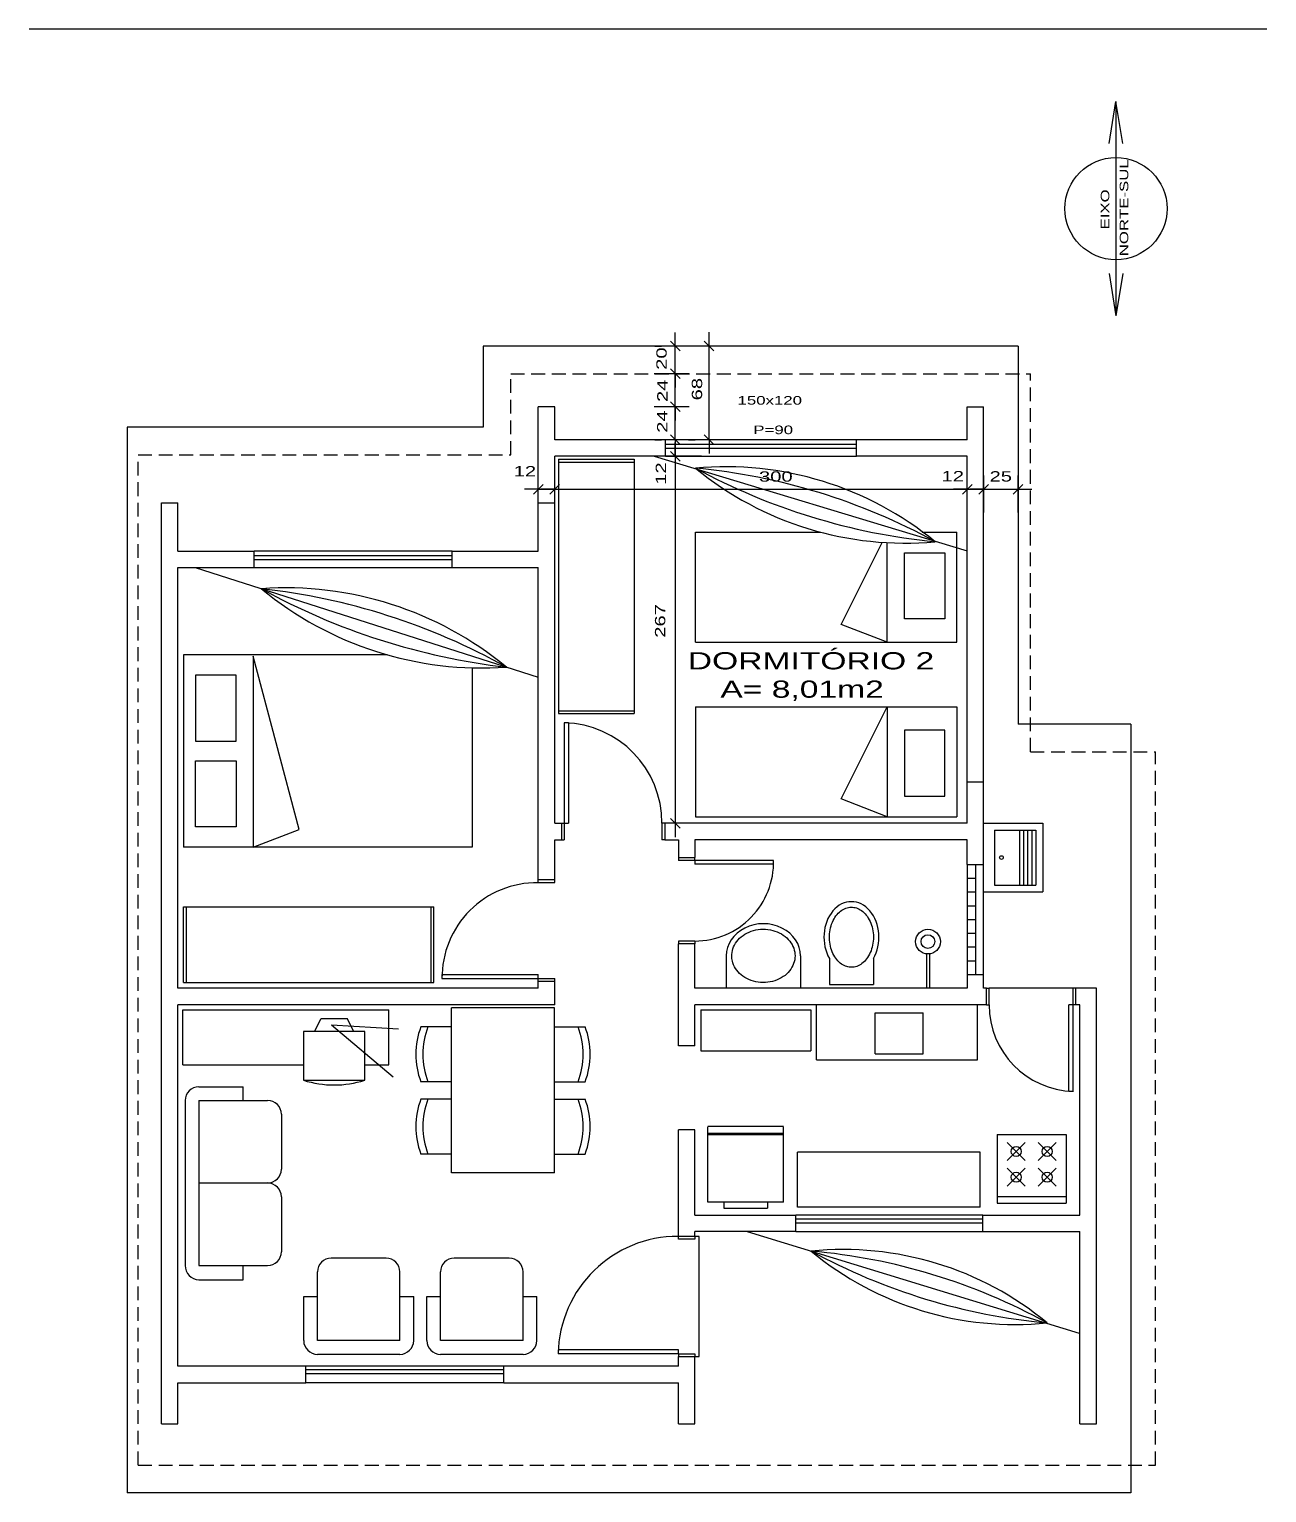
# Model space of a CAD drawing. Header units: millimetres. Extents: x 379 to 8329, y 269 to 4802.
# Drawn here: x 4837 to 5737, y 3738 to 4802 of the extents above; entities that cross this region are included whole.
import ezdxf

# ---------------------------------------------------------------- set-up
doc = ezdxf.new("R2010")
doc.units = ezdxf.units.MM
doc.header["$LTSCALE"] = 20
doc.header["$MEASUREMENT"] = 0
doc.linetypes.add('DASHED', pattern=[0.75, 0.5, -0.25])
doc.layers.add('1', color=7, linetype='Continuous')
doc.layers.add('Cotas', color=7, linetype='Continuous')
doc.styles.add('REGUA100', font='arial.ttf', dxfattribs={"width": 1.4})
doc.dimstyles.new('ISO-25', dxfattribs={"dimscale": 5, "dimtxt": 1.5, "dimasz": 0.01, "dimexe": 2, "dimexo": 3, "dimgap": 0.98, "dimtad": 1, "dimrnd": 0.5, "dimtxsty": 'REGUA100', "dimblk1": 'COTATR', "dimblk2": 'COTATR', "dimsah": 1, "dimcen": 4, "dimdle": 4, "dimclrd": 1, "dimclre": 1, "dimclrt": 2, "dimaunit": 1, "dimadec": 0, "dimazin": 0, "dimtfac": 1, "dimtofl": 0, "dimtmove": 2, "dimatfit": 3, "dimldrblk": 'COTATR', "dimfxl": 1, "dimarcsym": 0})

# ---------------------------------------------------------------- blocks, each defined once
blk = doc.blocks.new('COTATR')
at = {"color": 6}
blk.add_line((-71, -71), (71, 71), dxfattribs=at)
at = {"color": 0, "linetype": 'ByBlock'}
blk.add_line((0, 0), (200, 0), dxfattribs=at)
blk = doc.blocks.new('*D82')
at = {"layer": '1', "color": 1, "lineweight": -2, "transparency": 16777216}
for p, q in [((5291.2, 4552), (5316.7, 4552)), ((5306.7, 4528.1), (5306.7, 4552)), ((5291.2, 4528), (5316.7, 4528))]:
    blk.add_line(p, q, dxfattribs=at)
at = {"layer": 'DEFPOINTS', "color": 0, "transparency": 16777216}
for p in [(5276.2, 4552), (5306.7, 4552), (5276.2, 4528)]:
    blk.add_point(p, dxfattribs=at)
at = {"layer": '1', "color": 1, "lineweight": -2, "transparency": 16777216, "xscale": 0.05, "yscale": 0.05, "zscale": 0.05}
for p, rotation in [((5306.7, 4552), 90), ((5306.7, 4528), 270)]:
    blk.add_blockref('COTATR', p, dxfattribs=dict(at, rotation=rotation))
at = {"layer": '1', "color": 2, "transparency": 16777216, "insert": (5297.3, 4539.5), "char_height": 7.5, "attachment_point": 5, "rotation": 90, "style": 'REGUA100'}
blk.add_mtext('24', dxfattribs=at)
blk = doc.blocks.new('*D81')
at = {"layer": '1', "color": 1, "lineweight": -2, "transparency": 16777216}
for p, q in [((5316.2, 4572.1), (5321.2, 4572.1)), ((5331.2, 4504), (5331.2, 4572)), ((5316.2, 4503.9), (5321.2, 4503.9))]:
    blk.add_line(p, q, dxfattribs=at)
at = {"layer": 'DEFPOINTS', "color": 0, "transparency": 16777216}
for p in [(5331.2, 4572.1), (5331.2, 4572.1), (5331.2, 4503.9)]:
    blk.add_point(p, dxfattribs=at)
at = {"layer": '1', "color": 1, "lineweight": -2, "transparency": 16777216, "xscale": 0.05, "yscale": 0.05, "zscale": 0.05}
for p, rotation in [((5331.2, 4572.1), 90), ((5331.2, 4503.9), 270)]:
    blk.add_blockref('COTATR', p, dxfattribs=dict(at, rotation=rotation))
at = {"layer": '1', "color": 2, "transparency": 16777216, "insert": (5322.5, 4540.7), "char_height": 7.5, "attachment_point": 5, "rotation": 90, "style": 'REGUA100'}
blk.add_mtext('68', dxfattribs=at)
blk = doc.blocks.new('*D80')
at = {"layer": '1', "color": 1, "lineweight": -2, "transparency": 16777216}
for p, q in [((5291.7, 4528), (5296.7, 4528)), ((5306.7, 4503.9), (5306.7, 4528)), ((5291.7, 4503.9), (5296.7, 4503.9))]:
    blk.add_line(p, q, dxfattribs=at)
at = {"layer": 'DEFPOINTS', "color": 0, "transparency": 16777216}
for p in [(5306.7, 4528), (5306.7, 4528), (5306.7, 4503.9)]:
    blk.add_point(p, dxfattribs=at)
at = {"layer": '1', "color": 1, "lineweight": -2, "transparency": 16777216, "xscale": 0.05, "yscale": 0.05, "zscale": 0.05}
for p, rotation in [((5306.7, 4528), 90), ((5306.7, 4503.9), 270)]:
    blk.add_blockref('COTATR', p, dxfattribs=dict(at, rotation=rotation))
at = {"layer": '1', "color": 2, "transparency": 16777216, "insert": (5297.2, 4517.1), "char_height": 7.5, "attachment_point": 5, "rotation": 90, "style": 'REGUA100'}
blk.add_mtext('24', dxfattribs=at)
blk = doc.blocks.new('*D79')
at = {"layer": 'Cotas', "color": 1, "lineweight": -2, "transparency": 16777216}
for p, q in [((5325.8, 4503.9), (5296.7, 4503.9)), ((5306.7, 4503.9), (5306.7, 4492)), ((5325.8, 4491.9), (5296.7, 4491.9))]:
    blk.add_line(p, q, dxfattribs=at)
at = {"layer": 'DEFPOINTS', "color": 0, "transparency": 16777216}
for p in [(5340.8, 4503.9), (5306.7, 4491.9), (5340.8, 4491.9)]:
    blk.add_point(p, dxfattribs=at)
at = {"layer": 'Cotas', "color": 1, "lineweight": -2, "transparency": 16777216, "xscale": 0.05, "yscale": 0.05, "zscale": 0.05}
for p, rotation in [((5306.7, 4503.9), 90), ((5306.7, 4491.9), 270)]:
    blk.add_blockref('COTATR', p, dxfattribs=dict(at, rotation=rotation))
at = {"layer": 'Cotas', "color": 2, "transparency": 16777216, "insert": (5296.2, 4479.3), "char_height": 7.5, "attachment_point": 5, "rotation": 90, "style": 'REGUA100'}
blk.add_mtext('12', dxfattribs=at)
blk = doc.blocks.new('*D83')
at = {"layer": '1', "color": 1, "lineweight": -2, "transparency": 16777216}
for p, q in [((5291.7, 4572), (5296.7, 4572)), ((5306.7, 4552), (5306.7, 4572)), ((5291.7, 4551.9), (5296.7, 4551.9))]:
    blk.add_line(p, q, dxfattribs=at)
at = {"layer": 'DEFPOINTS', "color": 0, "transparency": 16777216}
for p in [(5306.7, 4572), (5306.7, 4572), (5306.7, 4551.9)]:
    blk.add_point(p, dxfattribs=at)
at = {"layer": '1', "color": 1, "lineweight": -2, "transparency": 16777216, "xscale": 0.05, "yscale": 0.05, "zscale": 0.05}
for p, rotation in [((5306.7, 4572), 90), ((5306.7, 4551.9), 270)]:
    blk.add_blockref('COTATR', p, dxfattribs=dict(at, rotation=rotation))
at = {"layer": '1', "color": 2, "transparency": 16777216, "insert": (5296.7, 4562.9), "char_height": 7.5, "attachment_point": 5, "rotation": 90, "style": 'REGUA100'}
blk.add_mtext('20', dxfattribs=at)
blk = doc.blocks.new('*D84')
at = {"layer": 'Cotas', "color": 1, "lineweight": -2, "transparency": 16777216}
for p, q in [((5325.8, 4491.9), (5296.7, 4491.9)), ((5306.7, 4491.9), (5306.7, 4225)), ((5325.8, 4224.9), (5296.7, 4224.9))]:
    blk.add_line(p, q, dxfattribs=at)
at = {"layer": 'DEFPOINTS', "color": 0, "transparency": 16777216}
for p in [(5340.8, 4491.9), (5306.7, 4224.9), (5340.8, 4224.9)]:
    blk.add_point(p, dxfattribs=at)
at = {"layer": 'Cotas', "color": 1, "lineweight": -2, "transparency": 16777216, "xscale": 0.05, "yscale": 0.05, "zscale": 0.05}
for p, rotation in [((5306.7, 4491.9), 90), ((5306.7, 4224.9), 270)]:
    blk.add_blockref('COTATR', p, dxfattribs=dict(at, rotation=rotation))
at = {"layer": 'Cotas', "color": 2, "transparency": 16777216, "insert": (5295.7, 4372.1), "char_height": 7.5, "attachment_point": 5, "rotation": 90, "style": 'REGUA100'}
blk.add_mtext('267', dxfattribs=at)
blk = doc.blocks.new('*D85')
at = {"layer": 'Cotas', "color": 1, "lineweight": -2, "transparency": 16777216}
for p, q in [((5207, 4457.1), (5207, 4477.9)), ((5219, 4457.1), (5219, 4477.9)), ((5207, 4467.9), (5218.9, 4467.9))]:
    blk.add_line(p, q, dxfattribs=at)
at = {"layer": 'DEFPOINTS', "color": 0, "transparency": 16777216}
for p in [(5219, 4467.9), (5207, 4442.1), (5219, 4442.1)]:
    blk.add_point(p, dxfattribs=at)
at = {"layer": 'Cotas', "color": 1, "lineweight": -2, "transparency": 16777216, "xscale": 0.05, "yscale": 0.05, "zscale": 0.05, "rotation": 180}
blk.add_blockref('COTATR', (5207, 4467.9), dxfattribs=at)
at = {"layer": 'Cotas', "color": 1, "lineweight": -2, "transparency": 16777216, "xscale": 0.05, "yscale": 0.05, "zscale": 0.05}
blk.add_blockref('COTATR', (5219, 4467.9), dxfattribs=at)
at = {"layer": 'Cotas', "color": 2, "transparency": 16777216, "insert": (5197.3, 4481), "char_height": 7.5, "attachment_point": 5, "style": 'REGUA100'}
blk.add_mtext('12', dxfattribs=at)
blk = doc.blocks.new('*D86')
at = {"layer": 'Cotas', "color": 1, "lineweight": -2, "transparency": 16777216}
for p, q in [((5519, 4451), (5519, 4477.9)), ((5531, 4451), (5531, 4477.9)), ((5519, 4467.9), (5530.9, 4467.9))]:
    blk.add_line(p, q, dxfattribs=at)
at = {"layer": 'DEFPOINTS', "color": 0, "transparency": 16777216}
for p in [(5531, 4467.9), (5519, 4436), (5531, 4436)]:
    blk.add_point(p, dxfattribs=at)
at = {"layer": 'Cotas', "color": 1, "lineweight": -2, "transparency": 16777216, "xscale": 0.05, "yscale": 0.05, "zscale": 0.05, "rotation": 180}
blk.add_blockref('COTATR', (5519, 4467.9), dxfattribs=at)
at = {"layer": 'Cotas', "color": 1, "lineweight": -2, "transparency": 16777216, "xscale": 0.05, "yscale": 0.05, "zscale": 0.05}
blk.add_blockref('COTATR', (5531, 4467.9), dxfattribs=at)
at = {"layer": 'Cotas', "color": 2, "transparency": 16777216, "insert": (5508.5, 4477.4), "char_height": 7.5, "attachment_point": 5, "style": 'REGUA100'}
blk.add_mtext('12', dxfattribs=at)
blk = doc.blocks.new('*D87')
at = {"layer": 'Cotas', "color": 1, "lineweight": -2, "transparency": 16777216}
for p, q in [((5531, 4451), (5531, 4477.9)), ((5556, 4451), (5556, 4477.9)), ((5531, 4467.9), (5555.9, 4467.9))]:
    blk.add_line(p, q, dxfattribs=at)
at = {"layer": 'DEFPOINTS', "color": 0, "transparency": 16777216}
for p in [(5556, 4467.9), (5531, 4436), (5556, 4436)]:
    blk.add_point(p, dxfattribs=at)
at = {"layer": 'Cotas', "color": 1, "lineweight": -2, "transparency": 16777216, "xscale": 0.05, "yscale": 0.05, "zscale": 0.05, "rotation": 180}
blk.add_blockref('COTATR', (5531, 4467.9), dxfattribs=at)
at = {"layer": 'Cotas', "color": 1, "lineweight": -2, "transparency": 16777216, "xscale": 0.05, "yscale": 0.05, "zscale": 0.05}
blk.add_blockref('COTATR', (5556, 4467.9), dxfattribs=at)
at = {"layer": 'Cotas', "color": 2, "transparency": 16777216, "insert": (5543.4, 4477.2), "char_height": 7.5, "attachment_point": 5, "style": 'REGUA100'}
blk.add_mtext('25', dxfattribs=at)
blk = doc.blocks.new('*D117')
at = {"layer": 'Cotas', "color": 1, "lineweight": -2, "transparency": 16777216}
for p, q in [((5219, 4451), (5219, 4477.9)), ((5519, 4451), (5519, 4477.9)), ((5219, 4467.9), (5518.9, 4467.9))]:
    blk.add_line(p, q, dxfattribs=at)
at = {"layer": 'DEFPOINTS', "color": 0, "transparency": 16777216}
for p in [(5519, 4467.9), (5219, 4436), (5519, 4436)]:
    blk.add_point(p, dxfattribs=at)
at = {"layer": 'Cotas', "color": 1, "lineweight": -2, "transparency": 16777216, "xscale": 0.05, "yscale": 0.05, "zscale": 0.05, "rotation": 180}
blk.add_blockref('COTATR', (5219, 4467.9), dxfattribs=at)
at = {"layer": 'Cotas', "color": 1, "lineweight": -2, "transparency": 16777216, "xscale": 0.05, "yscale": 0.05, "zscale": 0.05}
blk.add_blockref('COTATR', (5519, 4467.9), dxfattribs=at)
at = {"layer": 'Cotas', "color": 2, "transparency": 16777216, "insert": (5379.8, 4477.1), "char_height": 7.5, "attachment_point": 5, "style": 'REGUA100'}
blk.add_mtext('300', dxfattribs=at)

msp = doc.modelspace()

# ---------------------------------------------------------------- linework, layer by layer
at = {"layer": '1', "color": 1}
for p, q in [((5736.833, 4802.477), (4836.833, 4802.477)), ((5218.958, 4527.944), (5206.958, 4527.944)), ((5206.958, 4457.944), (5206.958, 4527.944)), ((5218.958, 4503.944), (5218.958, 4527.944)), ((5518.958, 4527.944), (5530.958, 4527.944)), ((5518.958, 4503.944), (5518.958, 4527.944)), ((5530.958, 4254.944), (5530.958, 4527.944)), ((5299.458, 4503.944), (5218.958, 4503.944)), ((5299.458, 4491.944), (5299.458, 4503.944)), ((5438.458, 4503.944), (5299.458, 4503.944)), ((5518.958, 4503.944), (5438.458, 4503.944)), ((5438.458, 4491.944), (5438.458, 4503.944)), ((5299.458, 4500.694), (5438.458, 4500.694)), ((5299.458, 4497.694), (5438.458, 4497.694)), ((5299.458, 4491.944), (5218.958, 4491.944)), ((5218.958, 4457.944), (5218.958, 4491.944)), ((5299.458, 4491.944), (5438.458, 4491.944)), ((5518.958, 4491.944), (5438.458, 4491.944)), ((5518.958, 4254.944), (5518.958, 4491.944))]:
    msp.add_line(p, q, dxfattribs=at)
at = {"layer": '1', "color": 2}
for p, q in [((5622.172, 4719.301), (5627.167, 4749.893)), ((5627.167, 4749.893), (5627.167, 4594.149)), ((5632.161, 4719.301), (5627.167, 4749.893)), ((5622.172, 4624.741), (5627.167, 4594.149)), ((5632.161, 4624.741), (5627.167, 4594.149))]:
    msp.add_line(p, q, dxfattribs=at)
at = {"layer": '1'}
for p, q in [((5555.958, 4571.944), (5166.958, 4571.944)), ((5166.958, 4571.944), (5166.958, 4512.944)), ((5555.958, 4571.944), (5555.958, 4296.944)), ((5166.958, 4512.944), (4907.958, 4512.944)), ((4907.958, 4512.944), (4907.958, 3737.944)), ((5144.458, 4422.944), (5000.458, 4422.944)), ((5000.458, 4419.694), (5144.458, 4419.694)), ((5000.458, 4416.694), (5144.458, 4416.694)), ((5000.458, 4410.944), (5144.458, 4410.944)), ((5225.958, 4297.944), (5225.958, 4224.944)), ((5228.958, 4297.881), (5225.958, 4297.944)), ((5228.958, 4297.881), (5228.958, 4224.944)), ((5637.958, 4296.944), (5555.958, 4296.944)), ((5637.958, 4296.944), (5637.958, 3737.944)), ((5223.958, 4224.944), (5225.958, 4224.944)), ((5225.958, 4224.944), (5228.958, 4224.944)), ((5530.958, 4224.944), (5573.958, 4224.944)), ((5538.958, 4219.944), (5568.958, 4219.944)), ((5538.958, 4219.944), (5538.958, 4179.944)), ((5556.958, 4219.944), (5556.958, 4179.944)), ((5559.958, 4219.944), (5559.958, 4179.944)), ((5562.958, 4219.944), (5562.958, 4179.944)), ((5565.958, 4219.944), (5565.958, 4179.944)), ((5568.958, 4219.944), (5568.958, 4179.944)), ((5573.958, 4224.944), (5573.958, 4174.944)), ((5320.958, 4197.944), (5320.958, 4199.944)), ((5320.958, 4198.17), (5320.958, 4195.17)), ((5378.184, 4197.944), (5320.958, 4197.944)), ((5378.119, 4195.17), (5320.958, 4195.17)), ((5378.119, 4195.17), (5378.184, 4197.944)), ((5524.958, 4194.944), (5524.958, 4114.944)), ((5530.958, 4114.944), (5530.958, 4194.944)), ((5518.958, 4184.944), (5524.958, 4184.944)), ((5206.958, 4181.944), (5218.958, 4181.944)), ((5518.958, 4174.944), (5524.958, 4174.944)), ((5530.958, 4174.944), (5573.958, 4174.944)), ((5538.958, 4179.944), (5568.958, 4179.944)), ((5518.958, 4164.944), (5524.958, 4164.944)), ((5518.958, 4154.944), (5524.958, 4154.944)), ((5518.958, 4144.944), (5524.958, 4144.944)), ((5518.958, 4134.944), (5524.958, 4134.944)), ((5343.761, 4128.444), (5343.761, 4104.944)), ((5397.761, 4128.444), (5397.761, 4104.944)), ((5418.776, 4126.495), (5418.776, 4107.634)), ((5450.776, 4126.495), (5450.776, 4107.634)), ((5489.47, 4129.88), (5489.47, 4104.944)), ((5491.47, 4129.88), (5491.47, 4104.944)), ((5518.958, 4124.944), (5524.958, 4124.944)), ((5136.958, 4114.944), (5206.958, 4114.944)), ((5136.958, 4111.944), (5206.958, 4111.944)), ((5137.002, 4114.944), (5137.002, 4111.944)), ((5206.958, 4111.944), (5206.958, 4114.944)), ((5206.958, 4109.944), (5206.958, 4111.944)), ((5218.958, 4109.944), (5218.958, 4111.944)), ((5418.776, 4107.634), (5450.776, 4107.634)), ((5595.958, 4104.944), (5534.958, 4104.944)), ((5409.458, 4052.944), (5409.458, 4092.944)), ((5526.458, 4052.944), (5526.458, 4092.944)), ((5595.958, 4092.944), (5592.958, 4092.944)), ((5592.958, 4030.102), (5592.958, 4092.944)), ((5597.958, 4092.944), (5595.958, 4092.944)), ((5595.958, 4029.947), (5595.958, 4092.944)), ((5451.958, 4057.096), (5451.958, 4087.096)), ((5451.958, 4087.096), (5486.958, 4087.096)), ((5486.958, 4057.096), (5486.958, 4087.096)), ((5451.958, 4057.096), (5486.958, 4057.096)), ((5409.458, 4052.944), (5526.458, 4052.944)), ((5592.958, 4030.102), (5596.196, 4029.941)), ((5530.458, 3939.944), (5394.458, 3939.944)), ((5530.458, 3936.944), (5394.458, 3936.944)), ((5530.458, 3933.944), (5394.458, 3933.944)), ((5394.458, 3927.944), (5530.458, 3927.944)), ((5308.958, 3838.944), (5221.458, 3838.944)), ((5308.958, 3841.944), (5221.511, 3841.944)), ((5221.569, 3841.944), (5221.569, 3838.944)), ((5308.958, 3838.944), (5308.958, 3841.944)), ((5308.958, 3838.944), (5320.958, 3838.944)), ((5308.958, 3838.944), (5308.958, 3836.944)), ((5320.958, 3838.944), (5320.958, 3836.944)), ((5181.958, 3817.944), (5037.958, 3817.944))]:
    msp.add_line(p, q, dxfattribs=at)
at = {"layer": '1', "color": 4, "linetype": 'DASHED'}
for p, q in [((5186.958, 4551.944), (5564.958, 4551.944)), ((5186.958, 4492.944), (5186.958, 4551.944)), ((5564.958, 4276.944), (5564.958, 4551.944)), ((4915.958, 4492.944), (5186.958, 4492.944)), ((4915.958, 3757.944), (4915.958, 4492.944)), ((5564.958, 4276.944), (5655.958, 4276.944)), ((5655.958, 3757.944), (5655.958, 4276.944)), ((4915.958, 3757.944), (5655.958, 3757.944))]:
    msp.add_line(p, q, dxfattribs=at)
at = {"layer": '1', "color": 4}
for p, q in [((4932.958, 4457.944), (4944.958, 4457.944)), ((4932.958, 3787.944), (4932.958, 4457.944)), ((4944.958, 4422.944), (4944.958, 4457.944)), ((5206.958, 4422.944), (5206.958, 4457.944)), ((5206.958, 4457.944), (5218.958, 4457.944)), ((5218.958, 4224.944), (5218.958, 4457.944)), ((4944.958, 4422.944), (5000.458, 4422.944)), ((5000.458, 4410.944), (5000.458, 4422.944)), ((5144.458, 4422.944), (5206.958, 4422.944)), ((5144.458, 4410.944), (5144.458, 4422.944)), ((4944.958, 4410.944), (5000.458, 4410.944)), ((4944.958, 4104.944), (4944.958, 4410.944)), ((5144.458, 4410.944), (5206.958, 4410.944)), ((5206.958, 4183.944), (5206.958, 4410.944)), ((5518.958, 4224.944), (5518.958, 4254.944)), ((5518.958, 4254.944), (5530.958, 4254.944)), ((5530.958, 4212.944), (5530.958, 4254.944)), ((5218.958, 4224.944), (5223.958, 4224.944)), ((5518.958, 4224.944), (5298.958, 4224.944)), ((5530.958, 4194.944), (5530.958, 4224.944)), ((5218.958, 4212.944), (5223.958, 4212.944)), ((5218.958, 4183.944), (5218.958, 4212.944)), ((5298.958, 4212.944), (5308.958, 4212.944)), ((5518.958, 4212.944), (5320.958, 4212.944)), ((5518.958, 4194.944), (5518.958, 4212.944)), ((5308.958, 4199.944), (5320.958, 4199.944)), ((5206.958, 4183.944), (5218.958, 4183.944)), ((5308.958, 4062.944), (5308.958, 4137.218)), ((5320.958, 4104.944), (5320.958, 4137.218)), ((5530.958, 4104.944), (5530.958, 4114.944)), ((5206.958, 4104.944), (4944.958, 4104.944)), ((5518.958, 4104.944), (5320.958, 4104.944)), ((5532.958, 4104.944), (5530.958, 4104.944)), ((5612.958, 4104.944), (5595.958, 4104.944)), ((5612.958, 3787.944), (5612.958, 4104.944)), ((4944.958, 3829.944), (4944.958, 4092.944)), ((5218.958, 4092.944), (4944.958, 4092.944)), ((5532.958, 4092.944), (5320.958, 4092.944)), ((5320.958, 4062.944), (5320.958, 4092.944)), ((5600.958, 4092.944), (5595.958, 4092.944)), ((5600.958, 3939.944), (5600.958, 4092.944)), ((5320.958, 4062.944), (5308.958, 4062.944)), ((5320.958, 4001.944), (5308.958, 4001.944)), ((5308.958, 3924.445), (5308.958, 4001.944)), ((5320.958, 3939.944), (5394.458, 3939.944)), ((5530.458, 3939.944), (5600.958, 3939.944)), ((5320.958, 3924.444), (5320.958, 3927.944)), ((5394.458, 3927.944), (5320.958, 3927.944)), ((5530.458, 3927.944), (5600.958, 3927.944)), ((5600.958, 3787.944), (5600.958, 3927.944)), ((5320.958, 3787.944), (5320.958, 3836.944)), ((4944.958, 3787.944), (4944.958, 3817.944)), ((4944.958, 3817.944), (5037.958, 3817.944)), ((4932.958, 3787.944), (4944.958, 3787.944)), ((5308.958, 3787.944), (5320.958, 3787.944))]:
    msp.add_line(p, q, dxfattribs=at)
at = {"layer": '1', "color": 0}
for p, q in [((5518.958, 4194.944), (5518.958, 4114.944)), ((5325.201, 4089.319), (5405.201, 4089.319)), ((5325.201, 4089.319), (5325.201, 4059.319)), ((5405.201, 4089.319), (5405.201, 4059.319)), ((5143.867, 4076.91), (5121.671, 4076.91)), ((5218.867, 4076.91), (5241.063, 4076.91)), ((5325.201, 4059.319), (5405.201, 4059.319)), ((5143.867, 4036.91), (5121.671, 4036.91)), ((5218.867, 4036.91), (5241.063, 4036.91)), ((5143.867, 4024.335), (5121.671, 4024.335)), ((5218.867, 4024.335), (5241.063, 4024.335)), ((5143.867, 3984.335), (5121.671, 3984.335)), ((5218.867, 3984.335), (5241.063, 3984.335)), ((5528.313, 3985.629), (5395.611, 3985.629)), ((5395.611, 3945.629), (5395.611, 3985.629)), ((5528.313, 3945.629), (5528.313, 3985.629)), ((5528.313, 3945.629), (5395.611, 3945.629)), ((5323.958, 3924.444), (5320.958, 3924.444)), ((5323.958, 3836.944), (5323.958, 3924.444)), ((5320.958, 3836.944), (5323.958, 3836.944))]:
    msp.add_line(p, q, dxfattribs=at)
at = {"layer": '1'}
for centre, radius in [((5627.167, 4672.021), 37.168), ((5543.874, 4199.944), 1.363), ((5490.47, 4138.824), 9), ((5490.47, 4138.824), 5)]:
    msp.add_circle(centre, radius, dxfattribs=at)
at = {"layer": '1', "color": 1}
msp.add_arc((5206.114, 4112.521), 69.154, 89.300434, 180.478072, dxfattribs=at)
at = {"layer": '1', "color": 0}
for centre, start, end in [((5172.648, 4056.91), 158.578472, 201.421528), ((5177.778, 4056.91), 158.578472, 201.421528), ((5184.956, 4056.91), 338.578472, 21.421528), ((5190.085, 4056.91), 338.578472, 21.421528), ((5172.648, 4004.335), 158.578472, 201.421528), ((5177.778, 4004.335), 158.578472, 201.421528), ((5184.956, 4004.335), 338.578472, 21.421528), ((5190.085, 4004.335), 338.578472, 21.421528)]:
    msp.add_arc(centre, 54.761, start, end, dxfattribs=at)
at = {"layer": '1'}
for centre, major_axis, ratio, start_param, end_param in [((5434.776, 4142.013), (0, 25.864), 0.77328519, 4.06888787, 8.49748274), ((5370.761, 4128.444), (-27, 0), 0.8669906, 3.14159265, 6.28318531)]:
    msp.add_ellipse(centre, major_axis=major_axis, ratio=ratio, start_param=start_param, end_param=end_param, dxfattribs=at)
for points, knots in [([(5434.776, 4120.149), (5436.077, 4120.149), (5437.379, 4120.37), (5439.948, 4121.265), (5441.215, 4121.942), (5443.629, 4123.756), (5444.775, 4124.895), (5446.834, 4127.58), (5447.746, 4129.126), (5449.24, 4132.519), (5449.823, 4134.365), (5450.597, 4138.211), (5450.788, 4140.212), (5450.762, 4144.208), (5450.543, 4146.203), (5449.718, 4150.028), (5449.112, 4151.858), (5447.575, 4155.212), (5446.644, 4156.734), (5444.556, 4159.366), (5443.399, 4160.475), (5440.969, 4162.23), (5439.697, 4162.876), (5437.123, 4163.711), (5435.82, 4163.903), (5433.218, 4163.844), (5431.917, 4163.595), (5429.353, 4162.639), (5428.091, 4161.932), (5425.693, 4160.057), (5424.56, 4158.89), (5422.532, 4156.152), (5421.639, 4154.582), (5420.188, 4151.151), (5419.63, 4149.29), (5418.906, 4145.424), (5418.742, 4143.419), (5418.822, 4139.425), (5419.067, 4137.436), (5419.942, 4133.632), (5420.572, 4131.818), (5422.151, 4128.506), (5423.1, 4127.007), (5425.218, 4124.43), (5426.386, 4123.35), (5428.83, 4121.656), (5430.106, 4121.041), (5432.515, 4120.316), (5433.646, 4120.149), (5434.776, 4120.149)], [0, 0, 0, 0, 0.2632406, 0.2632406, 0.52648119, 0.52648119, 0.78972179, 0.78972179, 1.05296239, 1.05296239, 1.31620298, 1.31620298, 1.57944358, 1.57944358, 1.84268417, 1.84268417, 2.10592477, 2.10592477, 2.36916537, 2.36916537, 2.63240596, 2.63240596, 2.89564656, 2.89564656, 3.15888716, 3.15888716, 3.42212775, 3.42212775, 3.68536835, 3.68536835, 3.94860894, 3.94860894, 4.21184954, 4.21184954, 4.47509014, 4.47509014, 4.73833073, 4.73833073, 5.00157133, 5.00157133, 5.26481193, 5.26481193, 5.52805252, 5.52805252, 5.79129312, 5.79129312, 6.05453371, 6.05453371, 6.28318531, 6.28318531, 6.28318531, 6.28318531]), ([(5347.761, 4128.444), (5347.761, 4127.177), (5347.909, 4125.91), (5348.643, 4122.804), (5349.411, 4120.989), (5351.567, 4117.597), (5352.956, 4116.021), (5356.257, 4113.268), (5358.169, 4112.093), (5362.346, 4110.278), (5364.609, 4109.639), (5369.266, 4108.974), (5371.659, 4108.948), (5376.337, 4109.511), (5378.62, 4110.101), (5382.853, 4111.825), (5384.802, 4112.96), (5388.189, 4115.645), (5389.627, 4117.194), (5391.885, 4120.546), (5392.707, 4122.347), (5393.695, 4126.047), (5393.863, 4127.947), (5393.541, 4131.715), (5393.051, 4133.584), (5391.431, 4137.151), (5390.299, 4138.849), (5387.461, 4141.914), (5385.755, 4143.279), (5381.909, 4145.526), (5379.771, 4146.407), (5375.265, 4147.58), (5372.898, 4147.872), (5368.171, 4147.832), (5365.812, 4147.501), (5361.336, 4146.254), (5359.219, 4145.338), (5355.429, 4143.03), (5353.756, 4141.639), (5350.991, 4138.533), (5349.899, 4136.819), (5348.36, 4133.23), (5347.912, 4131.356), (5347.772, 4129.128), (5347.761, 4128.786), (5347.761, 4128.444)], [0, 0, 0, 0, 0.20226286, 0.20226286, 0.50357911, 0.50357911, 0.80489536, 0.80489536, 1.10621161, 1.10621161, 1.40752786, 1.40752786, 1.70884411, 1.70884411, 2.01016036, 2.01016036, 2.31147661, 2.31147661, 2.61279286, 2.61279286, 2.91410911, 2.91410911, 3.21542536, 3.21542536, 3.51674161, 3.51674161, 3.81805786, 3.81805786, 4.11937411, 4.11937411, 4.42069036, 4.42069036, 4.72200661, 4.72200661, 5.02332286, 5.02332286, 5.32463911, 5.32463911, 5.62595536, 5.62595536, 5.92727161, 5.92727161, 6.22858786, 6.22858786, 6.28318531, 6.28318531, 6.28318531, 6.28318531])]:
    msp.add_open_spline(points, degree=3, knots=knots, dxfattribs=at)
at = {"layer": 'Cotas', "color": 1}
for p, q in [((5221.788, 4489.679), (5276.788, 4489.679)), ((5221.788, 4489.679), (5221.788, 4304.679)), ((5221.788, 4487.679), (5276.788, 4487.679)), ((5276.788, 4489.679), (5276.788, 4304.679)), ((5291.296, 4491.944), (5518.958, 4422.998)), ((5321.452, 4436.618), (5412.591, 4436.618)), ((5321.452, 4356.618), (5321.452, 4436.618)), ((5427.443, 4369.611), (5457.132, 4429.132)), ((5460.867, 4356.618), (5460.867, 4428.948)), ((5486.151, 4436.618), (5511.452, 4436.618)), ((5511.452, 4356.618), (5511.452, 4436.618)), ((5473.307, 4421.714), (5502.75, 4421.714)), ((5473.307, 4373.704), (5473.307, 4421.714)), ((5502.75, 4421.714), (5502.75, 4373.704)), ((5460.867, 4356.618), (5427.443, 4369.611)), ((5502.75, 4373.704), (5473.307, 4373.704)), ((5321.452, 4356.618), (5511.452, 4356.618)), ((5221.788, 4306.679), (5276.788, 4306.679)), ((5221.788, 4304.679), (5276.788, 4304.679)), ((5321.452, 4309.618), (5321.452, 4229.618)), ((5321.452, 4309.618), (5511.452, 4309.618)), ((5427.443, 4242.611), (5460.867, 4309.618)), ((5460.867, 4309.618), (5460.867, 4229.618)), ((5511.452, 4309.618), (5511.452, 4229.618)), ((5502.75, 4292.533), (5473.307, 4292.533)), ((5473.307, 4292.533), (5473.307, 4244.523)), ((5502.75, 4244.523), (5502.75, 4292.533)), ((5460.867, 4229.618), (5427.443, 4242.611)), ((5473.307, 4244.523), (5502.75, 4244.523)), ((5321.452, 4229.618), (5511.452, 4229.618))]:
    msp.add_line(p, q, dxfattribs=at)
at = {"layer": 'Cotas'}
for p, q in [((4957.415, 4410.944), (5206.958, 4331.121)), ((4949.049, 4347.479), (4949.049, 4207.479)), ((5097.187, 4347.479), (4949.049, 4347.479)), ((4999.634, 4346.421), (4999.634, 4207.479)), ((5033.058, 4220.472), (4999.634, 4346.421)), ((5159.049, 4337.987), (5159.049, 4207.479)), ((4957.751, 4332.574), (4957.751, 4284.564)), ((4987.194, 4332.574), (4957.751, 4332.574)), ((4987.194, 4284.564), (4987.194, 4332.574)), ((4957.751, 4284.564), (4987.194, 4284.564)), ((4957.751, 4270.393), (4987.194, 4270.393)), ((4957.751, 4222.383), (4957.751, 4270.393)), ((4987.194, 4270.393), (4987.194, 4222.383)), ((4987.194, 4222.383), (4957.751, 4222.383)), ((4999.634, 4207.479), (5033.058, 4220.472)), ((5223.958, 4224.944), (5223.958, 4212.944)), ((5225.958, 4224.944), (5225.958, 4212.944)), ((5296.958, 4224.944), (5296.958, 4212.944)), ((5298.958, 4224.944), (5296.958, 4224.944)), ((5159.049, 4207.479), (4949.049, 4207.479)), ((5223.958, 4212.944), (5225.958, 4212.944)), ((5298.958, 4212.944), (5296.958, 4212.944)), ((5308.958, 4199.944), (5308.958, 4197.944)), ((5320.958, 4197.944), (5308.958, 4197.944)), ((5206.958, 4181.67), (5206.958, 4183.944)), ((5218.958, 4181.944), (5218.958, 4183.944)), ((4949.07, 4164.079), (5131.07, 4164.079)), ((4949.07, 4109.079), (4949.07, 4164.079)), ((4951.07, 4109.079), (4951.07, 4164.079)), ((5129.07, 4109.079), (5129.07, 4164.079)), ((5131.07, 4109.079), (5131.07, 4164.079)), ((5320.958, 4139.218), (5308.958, 4139.218)), ((5308.958, 4139.218), (5308.958, 4137.218)), ((5320.958, 4139.218), (5320.958, 4137.218)), ((5206.958, 4111.944), (5218.958, 4111.944)), ((4949.07, 4109.079), (5131.07, 4109.079)), ((5532.958, 4104.944), (5534.958, 4104.944)), ((5534.958, 4092.944), (5534.958, 4104.944)), ((5597.958, 4104.944), (5595.958, 4104.944)), ((5595.958, 4092.944), (5595.958, 4104.944)), ((5597.958, 4092.944), (5597.958, 4104.944)), ((4948.433, 4049.276), (4948.433, 4089.276)), ((4948.433, 4089.276), (5098.433, 4089.276)), ((5098.433, 4049.276), (5098.433, 4089.276)), ((5218.867, 4090.622), (5143.867, 4090.622)), ((5143.867, 3970.622), (5143.867, 4090.622)), ((5218.867, 3970.622), (5218.867, 4090.622)), ((5532.958, 4092.944), (5534.958, 4092.944)), ((5044.206, 4073.411), (5049.154, 4082.821)), ((5049.154, 4082.821), (5067.957, 4082.821)), ((5056.586, 4078.302), (5105.365, 4075.445)), ((5056.586, 4078.302), (5101.405, 4040.586)), ((5072.906, 4073.411), (5067.957, 4082.821)), ((5036.289, 4073.411), (5036.289, 4038.001)), ((5080.823, 4073.411), (5036.289, 4073.411)), ((5080.823, 4038.001), (5080.823, 4073.411)), ((4948.433, 4049.276), (5036.289, 4049.276)), ((5080.823, 4049.276), (5098.433, 4049.276)), ((5036.289, 4038.001), (5080.823, 4038.001)), ((4960.191, 4033.249), (4992.313, 4033.249)), ((4992.313, 4023.249), (4992.313, 4033.249)), ((4950.191, 4023.249), (4950.191, 3903.249)), ((4960.191, 4023.249), (5010.191, 4023.249)), ((4960.191, 4023.249), (4960.191, 3903.249)), ((5020.191, 4013.249), (5020.191, 3973.249)), ((5385.338, 4004.241), (5330.338, 4004.241)), ((5330.338, 3949.241), (5330.338, 4004.099)), ((5385.338, 3949.241), (5385.338, 4004.099)), ((5385.338, 3999.241), (5330.338, 3999.241)), ((5385.338, 3998.241), (5330.338, 3998.241)), ((5540.896, 3998.543), (5590.896, 3998.543)), ((5540.896, 3998.543), (5540.896, 3948.543)), ((5548.116, 3992.742), (5561.159, 3979.698)), ((5548.116, 3979.698), (5561.159, 3992.742)), ((5583.676, 3979.698), (5570.633, 3992.742)), ((5583.676, 3992.742), (5570.633, 3979.698)), ((5590.896, 3998.543), (5590.896, 3948.543)), ((5548.116, 3960.927), (5561.159, 3973.971)), ((5548.116, 3973.971), (5561.159, 3960.927)), ((5583.676, 3973.971), (5570.633, 3960.927)), ((5583.676, 3960.927), (5570.633, 3973.971)), ((4960.191, 3963.249), (5010.191, 3963.249)), ((5218.867, 3970.622), (5143.867, 3970.622)), ((5020.191, 3953.249), (5020.191, 3913.249)), ((5540.896, 3953.543), (5590.896, 3953.543)), ((5385.338, 3949.241), (5330.338, 3949.241)), ((5341.889, 3949.241), (5341.889, 3945.013)), ((5341.889, 3945.013), (5373.787, 3945.013)), ((5373.787, 3949.241), (5373.787, 3945.013)), ((5540.896, 3948.543), (5590.896, 3948.543)), ((5308.958, 3922.444), (5308.958, 3924.444)), ((5320.958, 3922.444), (5308.958, 3922.444)), ((5320.958, 3924.444), (5320.958, 3922.444)), ((5358.915, 3927.944), (5600.458, 3854.121)), ((5096.42, 3908.605), (5056.42, 3908.605)), ((5185.95, 3908.605), (5145.95, 3908.605)), ((4960.191, 3903.249), (5010.191, 3903.249)), ((4992.313, 3892.749), (4992.313, 3903.249)), ((5046.42, 3848.605), (5046.42, 3898.605)), ((5106.42, 3848.605), (5106.42, 3898.605)), ((5135.95, 3848.605), (5135.95, 3898.605)), ((5195.95, 3848.605), (5195.95, 3898.605)), ((4960.191, 3892.749), (4992.313, 3892.749)), ((5036.42, 3880.727), (5046.42, 3880.727)), ((5036.42, 3848.605), (5036.42, 3880.727)), ((5106.42, 3880.727), (5116.42, 3880.727)), ((5116.42, 3848.605), (5116.42, 3880.727)), ((5125.95, 3848.605), (5125.95, 3880.727)), ((5125.95, 3880.727), (5135.95, 3880.727)), ((5195.95, 3880.727), (5205.95, 3880.727)), ((5205.95, 3848.605), (5205.95, 3880.727)), ((5106.42, 3848.605), (5046.42, 3848.605)), ((5195.95, 3848.605), (5135.95, 3848.605)), ((5106.42, 3838.605), (5046.42, 3838.605)), ((5195.95, 3838.605), (5135.95, 3838.605)), ((5308.958, 3838.944), (5320.958, 3838.944)), ((5181.958, 3829.944), (5037.958, 3829.944)), ((5181.958, 3827.444), (5037.958, 3827.444)), ((5181.958, 3824.444), (5037.958, 3824.444)), ((5637.958, 3737.944), (4907.958, 3737.944))]:
    msp.add_line(p, q, dxfattribs=at)
at = {"layer": 'Cotas', "color": 4}
for p, q in [((5298.958, 4224.944), (5298.958, 4212.944)), ((5308.958, 4212.944), (5308.958, 4199.944)), ((5320.958, 4212.944), (5320.958, 4199.944)), ((5518.958, 4194.944), (5530.958, 4194.944)), ((5320.958, 4137.218), (5308.958, 4137.218)), ((5206.958, 4104.944), (5206.958, 4109.944)), ((5206.958, 4109.944), (5218.958, 4109.944)), ((5218.958, 4092.944), (5218.958, 4109.944)), ((5518.958, 4114.944), (5530.958, 4114.944)), ((5518.958, 4114.944), (5518.958, 4104.944)), ((5532.958, 4092.944), (5532.958, 4104.944)), ((5320.958, 3939.944), (5320.958, 4001.944)), ((5394.458, 3927.944), (5394.458, 3939.944)), ((5530.458, 3927.944), (5530.458, 3939.944)), ((5320.958, 3924.444), (5308.958, 3924.444)), ((5308.958, 3836.944), (5320.958, 3836.944)), ((5308.958, 3829.944), (5308.958, 3836.944)), ((5037.958, 3829.944), (4944.958, 3829.944)), ((5037.958, 3817.944), (5037.958, 3829.944)), ((5181.958, 3817.944), (5181.958, 3829.944)), ((5308.958, 3829.944), (5181.958, 3829.944)), ((5181.958, 3817.944), (5308.958, 3817.944)), ((5308.958, 3787.944), (5308.958, 3817.944)), ((5600.958, 3787.944), (5612.958, 3787.944))]:
    msp.add_line(p, q, dxfattribs=at)
at = {"layer": 'Cotas'}
for centre in [(5554.638, 3986.22), (5577.154, 3986.22), (5554.638, 3967.449), (5577.154, 3967.449)]:
    msp.add_circle(centre, 3.631, dxfattribs=at)
at = {"layer": 'Cotas', "color": 1}
for centre, radius, start, end in [((5343.312, 4244.322), 239.953, 50.599166, 95.255284), ((5540.947, 4887.833), 460.331, 241.505287, 264.349163), ((5279.384, 4036.168), 449.063, 61.214674, 84.639777), ((5473.606, 4668.567), 239.84, 230.588033, 275.266417), ((5224.228, 4225.234), 72.731, 359.771985, 88.636568), ((5320.736, 4196.68), 57.462, 270.221466, 1.260848), ((5597.689, 4092.655), 62.731, 179.771985, 268.636568), ((5308.668, 3837.218), 87.227, 89.8095, 178.865801)]:
    msp.add_arc(centre, radius, start, end, dxfattribs=at)
at = {"layer": 'Cotas'}
for centre, radius, start, end in [((5023.402, 4143.995), 252.144, 50.486883, 94.036558), ((5166.042, 4589.915), 252.025, 230.476012, 274.047429), ((4953.628, 3925.867), 472.519, 60.844577, 83.678864), ((5239.542, 4819.693), 484.388, 241.127956, 263.395485), ((5058.556, 4107.768), 73.234, 252.298941, 287.701059), ((4960.191, 4023.249), 10, 90, 180), ((5010.191, 4013.249), 10, 0, 90), ((5010.191, 3973.249), 10, 270, 0), ((5010.191, 3953.249), 10, 0, 90), ((5010.191, 3913.249), 10, 270, 0), ((5056.42, 3898.605), 10, 90, 180), ((5096.42, 3898.605), 10, 360, 90), ((5145.95, 3898.605), 10, 90, 180), ((5185.95, 3898.605), 10, 360, 90), ((5428.98, 3682.558), 232.291, 50.376771, 95.773056), ((5618.323, 4304.781), 445.21, 241.459973, 264.689853), ((5367.65, 3481.014), 434.319, 61.164519, 84.985308), ((5553.72, 4092.481), 232.181, 230.365463, 275.784364), ((4960.628, 3903.177), 10.437, 179.606324, 267.599314), ((5046.42, 3848.605), 10, 180, 270), ((5106.42, 3848.605), 10, 270, 0), ((5135.95, 3848.605), 10, 180, 270), ((5195.95, 3848.605), 10, 270, 0)]:
    msp.add_arc(centre, radius, start, end, dxfattribs=at)

# ---------------------------------------------------------------- texts
at = {"layer": '1', "color": 2, "style": 'REGUA100', "width": 1.4}
for s, p in [('NORTE-SUL', (5636.157, 4637.374)), ('EIXO', (5622.365, 4656.851))]:
    msp.add_text(s, height=6.24, rotation=90, dxfattribs=at).set_placement(p)
at = {"layer": '1', "color": 0, "style": 'REGUA100', "width": 1.4}
for s, height, p in [('150x120', 6.25, (5351.943, 4529.421)), ('P=90', 6.25, (5363.443, 4507.958)), ('DORMITÓRIO 2', 12.5, (5315.759, 4336.86)), ('A= 8,01m2', 12.5, (5339.455, 4316.241))]:
    msp.add_text(s, height=height, dxfattribs=at).set_placement(p)

# ---------------------------------------------------------------- dimensions: what is measured, and where the dimension line sits
at = {"layer": '1', "color": 0}
for base, p1, p2, picture, middle in [((5306.705, 4572.044), (5306.705, 4551.944), (5306.705, 4572.044), '*D83', (5296.741, 4562.897)), ((5331.211, 4572.094), (5331.211, 4503.944), (5331.211, 4572.094), '*D81', (5322.482, 4540.673)), ((5306.705, 4528.044), (5306.705, 4503.894), (5306.705, 4528.044), '*D80', (5297.224, 4517.138))]:
    dim = msp.add_linear_dim(base=base, p1=p1, p2=p2, angle=90, dimstyle='ISO-25', dxfattribs=at)
    dim.commit()
    dim.dimension.update_dxf_attribs({"geometry": picture, "text_midpoint": middle, "dimtype": 161})
at = {"layer": '1'}
dim = msp.add_linear_dim(base=(5306.705, 4552.044), p1=(5276.245, 4528.044), p2=(5276.245, 4552.044), angle=90, dimstyle='ISO-25', override={"dimblk": 'COTATR', "dimatfit": 2}, dxfattribs=at)
dim.commit()
dim.dimension.update_dxf_attribs({"geometry": '*D82', "text_midpoint": (5297.252, 4539.55), "dimtype": 161})
at = {"layer": 'Cotas'}
for base, p1, p2, angle, picture, middle in [((5306.705, 4491.944), (5340.76, 4503.944), (5340.76, 4491.944), 270, '*D79', (5296.184, 4479.266)), ((5306.705, 4224.944), (5340.76, 4491.944), (5340.76, 4224.944), 270, '*D84', (5295.696, 4372.059)), ((5218.958, 4467.933), (5206.958, 4442.095), (5218.958, 4442.095), 0, '*D85', (5197.257, 4480.986)), ((5518.958, 4467.883), (5218.958, 4436.045), (5518.958, 4436.045), 0, '*D117', (5379.781, 4477.073)), ((5530.958, 4467.883), (5518.958, 4436.045), (5530.958, 4436.045), 0, '*D86', (5508.546, 4477.442)), ((5555.958, 4467.883), (5530.958, 4435.995), (5555.958, 4435.995), 0, '*D87', (5543.398, 4477.163))]:
    dim = msp.add_linear_dim(base=base, p1=p1, p2=p2, angle=angle, dimstyle='ISO-25', dxfattribs=at)
    dim.commit()
    dim.dimension.update_dxf_attribs({"geometry": picture, "text_midpoint": middle, "dimtype": 161})

doc.saveas('drawing.dxf')
